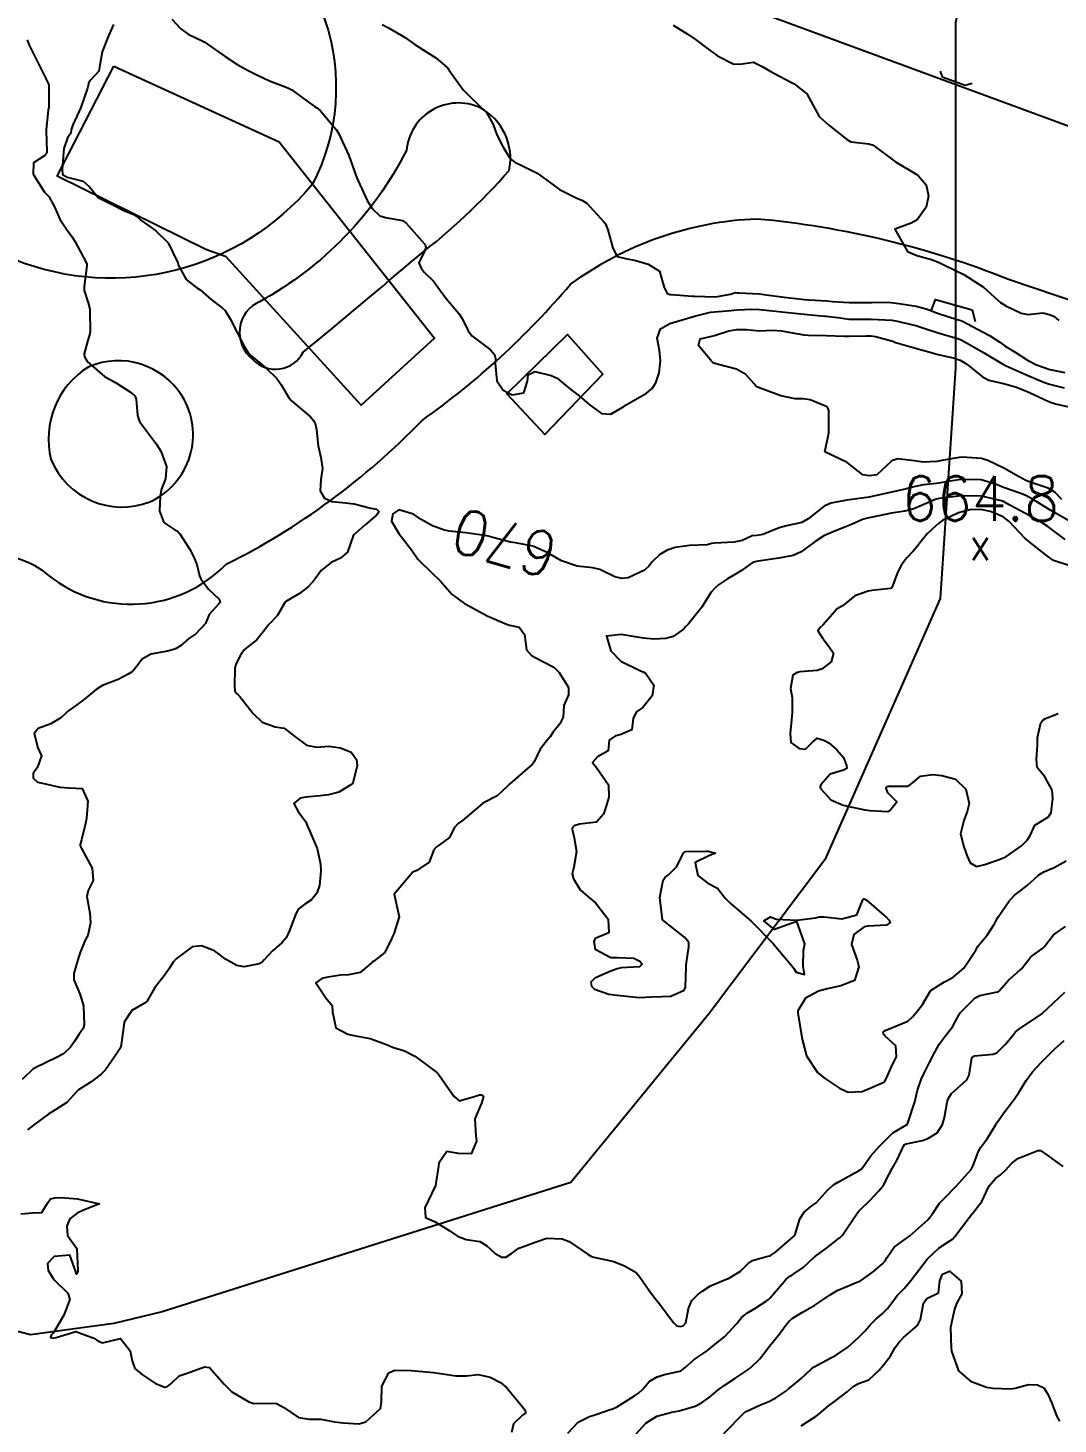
# Model space of a CAD drawing. Header units: metres. Extents: x 292545 to 299085, y 7450245 to 7463078.
# Drawn here: x 295427.6 to 295519.6, y 7462042.9 to 7462167.7 of the extents above; entities that cross this region are included whole.
import ezdxf
from ezdxf.enums import TextEntityAlignment as Align

# ---------------------------------------------------------------- set-up
doc = ezdxf.new("R2010")
doc.units = ezdxf.units.M
for name, color, linetype in [('Cotas', 45, 'Continuous'), ('Curvas de Nivel 1m', 11, 'Continuous'), ('Curvas de Nivel 5m', 15, 'Continuous'), ('Edificações', 30, 'Continuous'), ('Hidrografia', 140, 'Continuous'), ('Pontes e viadutos', 190, 'Continuous'), ('Pontos Cotados', 45, 'Continuous'), ('Vias Primárias', 230, 'Continuous')]:
    doc.layers.add(name, color=color, linetype=linetype)
doc.styles.add('Style-STANDARD', font='STANDARD.shx')

# ---------------------------------------------------------------- blocks, each defined once
blk = doc.blocks.new('ELVTXT_32')
at = {"layer": 'Pontos Cotados', "linetype": 'Continuous', "style": 'Style-STANDARD'}
for s, height, p in [('664.8', 4, (0, 4)), ('x', 3, (0, 0))]:
    blk.add_text(s, height=height, dxfattribs=at).set_placement(p, align=Align.MIDDLE_CENTER)

msp = doc.modelspace()

# ---------------------------------------------------------------- linework, layer by layer
at = {"layer": 'Curvas de Nivel 1m', "flags": 128}
for points, elevation in [([(295435.26, 7462168.04), (295434.79, 7462167.03), (295434.61, 7462166.58), (295434.23, 7462165.58), (295434.05, 7462164.58), (295433.93, 7462163.87), (295433.2, 7462163.05), (295433.01, 7462162.78), (295432.97, 7462162.59), (295432.93, 7462162.33), (295432.32, 7462160.6), (295431.6, 7462159.05), (295431.47, 7462158.62), (295431.45, 7462158.31), (295431.14, 7462157.9), (295430.82, 7462156.94), (295430.79, 7462156.62), (295430.65, 7462155.08), (295430.69, 7462154.62), (295431.1, 7462154.37), (295432.53, 7462154.03), (295433.09, 7462153.53), (295433.89, 7462152.58), (295435.07, 7462151.98), (295436.24, 7462151.38), (295437.06, 7462151.04), (295437.37, 7462150.86), (295437.69, 7462150.54), (295438.48, 7462149.96), (295439.04, 7462149.59), (295440.12, 7462148.51), (295441.01, 7462146.72), (295441.07, 7462146.5), (295441.73, 7462145.23), (295442.69, 7462144.48), (295442.98, 7462144.3), (295443.97, 7462143.46), (295444.97, 7462142.71), (295445.23, 7462142.45), (295445.67, 7462141.72), (295446.34, 7462140.44), (295446.92, 7462139.28), (295447.24, 7462138.75), (295447.56, 7462138.42), (295448.9, 7462137.3), (295449.84, 7462136.39), (295450.27, 7462135.79), (295450.87, 7462134.72), (295451.15, 7462134.38), (295452.85, 7462132.96), (295453.13, 7462132.64), (295453.27, 7462132.35), (295453.38, 7462131.81), (295453.54, 7462130.35), (295453.77, 7462129.31), (295453.91, 7462128.34), (295453.77, 7462127.35), (295453.72, 7462126.35), (295454.09, 7462125.68), (295454.75, 7462125.37), (295455.72, 7462125.29), (295456.75, 7462125.19), (295458.25, 7462124.79), (295458.75, 7462124.69), (295458.96, 7462124.5), (295458.84, 7462124.29), (295458.74, 7462124.15), (295457.73, 7462123.3), (295456.72, 7462122.41), (295456.67, 7462122.31), (295456.16, 7462120.85), (295455.54, 7462120.33), (295454.69, 7462119.92), (295453.81, 7462119.22), (295453.17, 7462118.36), (295452.95, 7462118.07), (295452.67, 7462117.79), (295451.87, 7462117.16), (295450.65, 7462116.44), (295450.6, 7462116.38), (295449.88, 7462115.15), (295449.14, 7462114.4), (295448.62, 7462113.74), (295448.03, 7462112.99), (295447.29, 7462112.42), (295446.91, 7462112.12), (295446.59, 7462111.63), (295446.18, 7462110.84), (295446.08, 7462110.44), (295446.07, 7462108.93), (295446.08, 7462108.44), (295446.3, 7462108.18), (295446.55, 7462107.94), (295447.72, 7462106.42), (295448.52, 7462105.64), (295449.68, 7462105.23), (295450.51, 7462105.12), (295451.44, 7462104.37), (295452.5, 7462103.59), (295453.42, 7462103.42), (295454.49, 7462103.51), (295455.54, 7462103.37), (295456.49, 7462102.96), (295456.97, 7462102.31), (295457.01, 7462101.77), (295456.65, 7462100.31), (295456.59, 7462100.17), (295456.46, 7462100.04), (295455.38, 7462099.39), (295454.45, 7462099.16), (295453.71, 7462099.08), (295452.44, 7462098.96), (295451.94, 7462098.86), (295451.35, 7462098.38), (295451.74, 7462097.68), (295452.42, 7462096.73), (295452.58, 7462096.36), (295452.73, 7462096.04), (295453.44, 7462094.35), (295453.75, 7462092.96), (295453.77, 7462092.35), (295453.64, 7462091.05), (295453.42, 7462090.35), (295452.93, 7462089.76), (295452.33, 7462089.39), (295451.75, 7462088.94), (295451.49, 7462088.37), (295451.01, 7462087.09), (295450.69, 7462086.38), (295450.29, 7462085.93), (295449.47, 7462085.21), (295448.72, 7462084.41), (295448.5, 7462084.18), (295448.27, 7462084.04), (295446.91, 7462083.78), (295446.26, 7462083.89), (295445.25, 7462084.45), (295444.72, 7462084.89), (295444.28, 7462085.21), (295443.1, 7462085.66), (295442.28, 7462085.58), (295440.84, 7462084.5), (295440.59, 7462084.19), (295440.26, 7462083.65), (295439.79, 7462082.97), (295439.41, 7462082.52), (295438.9, 7462081.86), (295438.22, 7462080.69), (295438.15, 7462080.61), (295438.01, 7462080.53), (295436.9, 7462079.86), (295436.21, 7462078.82), (295436.16, 7462078.55), (295435.94, 7462076.79), (295435.86, 7462076.55), (295435.34, 7462075.74), (295434.54, 7462074.57), (295434.15, 7462074.17), (295433.24, 7462073.49), (295432.13, 7462072.77), (295432.04, 7462072.7), (295431.94, 7462072.6), (295431.07, 7462071.66), (295430.11, 7462071.03), (295429.85, 7462070.88), (295429.47, 7462070.63), (295428.09, 7462069.63), (295427.55, 7462069.2)], 671), ([(295459.26, 7462168.04), (295459.81, 7462167.73), (295461.25, 7462166.91), (295462.16, 7462166.25), (295463.24, 7462165.55), (295464.05, 7462165.05), (295465.03, 7462164.21), (295465.12, 7462164.12), (295465.21, 7462163.97), (295466.5, 7462162.2), (295467.19, 7462161.52), (295468.58, 7462160.18), (295469.16, 7462159.1), (295469.49, 7462158.16), (295470.06, 7462157.08), (295470.64, 7462156.15), (295470.87, 7462155.89), (295471.12, 7462155.73), (295471.91, 7462155.34), (295473.11, 7462154.73), (295473.97, 7462154.11), (295475.09, 7462153.28), (295476.65, 7462152.51), (295477.08, 7462152.33), (295477.53, 7462152.07), (295479.06, 7462150.4), (295479.21, 7462150.2), (295479.28, 7462150.05), (295479.42, 7462149.68), (295479.86, 7462148.04), (295480.26, 7462147.28), (295481.01, 7462147.11), (295481.93, 7462146.94), (295483.01, 7462146.59), (295484.03, 7462145.99), (295484.45, 7462144.53), (295484.72, 7462143.98), (295484.98, 7462143.88), (295485.08, 7462143.88), (295486.98, 7462143.75), (295487.19, 7462143.74), (295488.98, 7462143.69), (295489.21, 7462143.7), (295490.38, 7462143.92), (295490.84, 7462144.06), (295490.98, 7462144.05), (295491.11, 7462144.04), (295492.98, 7462143.95), (295493.57, 7462143.87), (295494.98, 7462143.68), (295495.18, 7462143.66), (295496.98, 7462143.45), (295497.4, 7462143.41), (295498.98, 7462143.32), (295499.5, 7462143.28), (295500.97, 7462143.19), (295502.38, 7462143.19), (295502.97, 7462143.19), (295504.42, 7462143.2), (295504.97, 7462143.16), (295505.64, 7462143.06), (295506.96, 7462142.84), (295507.86, 7462142.6), (295508.96, 7462142.19), (295510.62, 7462141.67), (295510.95, 7462141.58), (295511.12, 7462141.5), (295512.94, 7462140.53), (295513.53, 7462140.24), (295514.44, 7462139.63), (295514.93, 7462139.28), (295515.8, 7462138.73), (295516.91, 7462138.03), (295517.73, 7462137.59), (295518.9, 7462137.18), (295520.25, 7462136.92)], 669), ([(295485.26, 7462167.98), (295486.5, 7462167.2), (295487.25, 7462166.7), (295488.22, 7462165.94), (295489.23, 7462165.22), (295490.61, 7462164.52), (295491.22, 7462164.5), (295492.43, 7462164.68), (295493.22, 7462164.29), (295493.93, 7462163.87), (295495.21, 7462163.19), (295496.08, 7462162.72), (295497.19, 7462161.83), (295498.3, 7462159.82), (295499.16, 7462159.02), (295500.74, 7462157.79), (295501.14, 7462157.55), (295502.74, 7462157.37), (295503.14, 7462157.23), (295505.12, 7462155.74), (295507.11, 7462154.55), (295507.85, 7462153.71), (295508.08, 7462152.7), (295507.87, 7462151.71), (295507.06, 7462150.57), (295506.53, 7462150.26), (295505.05, 7462149.74), (295506.2, 7462147.73), (295507.02, 7462147.37), (295508.33, 7462147.01), (295509.01, 7462146.75), (295510.78, 7462145.9), (295511, 7462145.79), (295511.24, 7462145.67), (295512.99, 7462144.56), (295514.01, 7462143.63), (295514.51, 7462143.17), (295514.97, 7462142.88), (295516.35, 7462142.21), (295516.96, 7462142.1), (295518.3, 7462142.25), (295518.96, 7462142.08), (295519.3, 7462141.92), (295519.73, 7462141.57)], 668), ([(295427.53, 7462166.66), (295427.71, 7462166.19), (295428.49, 7462164.65), (295429.2, 7462163.2), (295429.47, 7462162.64), (295429.47, 7462162.36), (295429.46, 7462160.64), (295429.42, 7462160.38), (295429.22, 7462158.64), (295429.23, 7462158.57), (295429.29, 7462156.64), (295429.27, 7462156.49), (295429.12, 7462156.32), (295428.11, 7462155.65), (295428.07, 7462154.65), (295429.09, 7462153.05), (295429.46, 7462152.64), (295429.97, 7462151.73), (295430.45, 7462150.63), (295431.04, 7462149.73), (295431.52, 7462149.09), (295431.82, 7462148.61), (295432.78, 7462146.82), (295432.87, 7462146.59), (295432.87, 7462146.46), (295432.62, 7462144.6), (295432.64, 7462144.26), (295432.97, 7462143.16), (295433.12, 7462142.59), (295433.14, 7462142.41), (295433.15, 7462140.59), (295433.13, 7462140.39), (295432.92, 7462139.68), (295432.64, 7462138.59), (295432.65, 7462138.33), (295432.91, 7462137.9), (295434.45, 7462136.57), (295434.88, 7462136.32), (295435.42, 7462136.02), (295436.87, 7462135.1), (295437.14, 7462134.83), (295437.26, 7462134.54), (295437.38, 7462133.07), (295437.56, 7462132.54), (295438.82, 7462130.88), (295439.09, 7462130.52), (295439.51, 7462129.81), (295439.99, 7462128.51), (295439.88, 7462127.41), (295439.54, 7462126.51), (295439.42, 7462125.86), (295439.37, 7462124.51), (295439.74, 7462123.52), (295440.73, 7462122.85), (295440.96, 7462122.73), (295441.18, 7462122.5), (295442.04, 7462121.15), (295442.4, 7462120.48), (295442.69, 7462119.75), (295442.94, 7462118.74), (295443.05, 7462118.47), (295443.74, 7462117.54), (295444.66, 7462116.68), (295444.78, 7462116.45), (295444.75, 7462116.35), (295444.65, 7462116.24), (295443.81, 7462115.29), (295443.47, 7462114.47), (295442.61, 7462113.54), (295441.97, 7462113.13), (295441.23, 7462112.49), (295440.85, 7462112.24), (295440.6, 7462112.14), (295440.08, 7462111.99), (295438.59, 7462111.73), (295437.82, 7462111.3), (295437.25, 7462110.54), (295436.94, 7462110.18), (295436.57, 7462109.94), (295435.67, 7462109.46), (295434.56, 7462109.04), (295434.22, 7462108.91), (295433.7, 7462108.58), (295432.54, 7462107.61), (295431.96, 7462107.19), (295431.15, 7462106.61), (295430.83, 7462106.32), (295430.53, 7462106.03), (295429.64, 7462105.51), (295428.52, 7462105.09), (295428.16, 7462104.65), (295428.49, 7462103.35), (295428.82, 7462102.64), (295428.47, 7462101.62), (295428.06, 7462101.06), (295428.08, 7462100.65), (295428.46, 7462100.28), (295428.91, 7462100.19), (295430.45, 7462099.83), (295431.29, 7462099.77), (295432.45, 7462099.72), (295432.94, 7462098.59), (295432.85, 7462097.03), (295432.75, 7462096.59), (295432.4, 7462095.12), (295432.28, 7462094.72), (295432.27, 7462094.6), (295432.39, 7462094.37), (295433.35, 7462092.59), (295433.43, 7462091.51), (295432.97, 7462090.59), (295432.87, 7462090.06), (295433.12, 7462088.59), (295433.19, 7462087.71), (295432.95, 7462086.59), (295432.73, 7462086.15), (295432.28, 7462085.06), (295432.16, 7462084.71), (295432.13, 7462084.6), (295431.69, 7462083.17), (295431.71, 7462082.61), (295432.23, 7462081.35), (295432.48, 7462080.6), (295432.56, 7462080.25), (295432.63, 7462078.6), (295432.53, 7462078.27), (295432.19, 7462077.75), (295431.72, 7462077.06), (295431.42, 7462076.61), (295430.77, 7462076.01), (295430.16, 7462075.67), (295428.24, 7462074.74), (295428.15, 7462074.7), (295428.12, 7462074.68), (295428.08, 7462074.65), (295427.09, 7462073.71)], 672), ([(295519.99, 7462125.56), (295519.4, 7462126.2), (295518.77, 7462126.58), (295517.33, 7462127.04), (295516.78, 7462127.26), (295516.1, 7462127.61), (295514.79, 7462128.36), (295513.38, 7462129.06), (295512.81, 7462129.23), (295511.12, 7462129.36), (295510.81, 7462129.33), (295509.42, 7462129.07), (295508.8, 7462128.96), (295507.6, 7462128.91), (295506.8, 7462129.02), (295505.34, 7462129.2), (295504.8, 7462129.01), (295503.45, 7462127.76), (295502.79, 7462127.68), (295502.21, 7462127.78), (295500.8, 7462128.87), (295498.81, 7462129.81), (295499.16, 7462131.48), (295499.17, 7462131.81), (295499.15, 7462133.52), (295499.04, 7462133.81), (295498.86, 7462133.92), (295497.51, 7462134.47), (295496.87, 7462134.56), (295496.16, 7462134.56), (295494.87, 7462134.82), (295493.35, 7462135.41), (295492.88, 7462135.58), (295492.68, 7462135.68), (295492.48, 7462135.89), (295491.74, 7462136.75), (295490.9, 7462137.22), (295489.18, 7462137.65), (295488.9, 7462137.74), (295488.79, 7462137.82), (295488.68, 7462137.93), (295487.53, 7462139.34), (295487.66, 7462139.94), (295488.71, 7462140.16), (295488.94, 7462140.22), (295490.22, 7462140.63), (295490.94, 7462140.77), (295491.8, 7462140.75), (295492.94, 7462140.63), (295494.12, 7462140.69), (295494.94, 7462140.63), (295496.41, 7462140.37), (295496.94, 7462140.29), (295497.36, 7462140.26), (295498.94, 7462140.23), (295500.56, 7462140.17), (295500.94, 7462140.16), (295502.51, 7462140.2), (295502.94, 7462140.2), (295503.33, 7462140.15), (295504.77, 7462139.74), (295504.93, 7462139.68), (295505.03, 7462139.64), (295506.92, 7462139.08), (295507.78, 7462138.85), (295508.92, 7462138.53), (295510.38, 7462138.2), (295510.91, 7462138.02), (295511.51, 7462137.66), (295512.89, 7462136.53), (295513.47, 7462136.22), (295514.89, 7462135.89), (295515.92, 7462135.61), (295516.88, 7462135.22), (295517.54, 7462134.93), (295518.87, 7462134.3), (295519.41, 7462134.11), (295520.87, 7462133.79)], 671), ([(295520.28, 7462122), (295518.74, 7462123.14), (295518.04, 7462123.59), (295516.75, 7462124.3), (295515.29, 7462125.09), (295514.76, 7462125.38), (295514.59, 7462125.45), (295513.7, 7462125.64), (295512.94, 7462125.82), (295512.76, 7462125.86), (295512.54, 7462125.88), (295510.76, 7462125.85), (295509.21, 7462125.69), (295508.76, 7462125.58), (295507.45, 7462125.02), (295506.75, 7462124.72), (295505.97, 7462124.51), (295504.75, 7462124.34), (295502.92, 7462123.95), (295502.74, 7462123.91), (295502.63, 7462123.88), (295502.17, 7462123.78), (295501.18, 7462123.34), (295500.73, 7462123.16), (295499.76, 7462122.76), (295498.72, 7462122.31), (295497.95, 7462121.82), (295496.7, 7462120.89), (295495.98, 7462120.57), (295494.7, 7462120.33), (295492.86, 7462120.05), (295492.69, 7462120.02), (295492.59, 7462119.99), (295492.31, 7462119.89), (295491.37, 7462119.22), (295490.68, 7462118.8), (295490.12, 7462118.48), (295489.3, 7462117.92), (295488.97, 7462117.63), (295488.66, 7462117.29), (295488.13, 7462116.46), (295487.81, 7462115.94), (295486.63, 7462114.45), (295486.39, 7462114.2), (295486.18, 7462113.96), (295485.27, 7462113.32), (295484.61, 7462113.13), (295483.54, 7462113.07), (295482.61, 7462113.17), (295481.87, 7462113.27), (295480.62, 7462113.49), (295479.31, 7462113.34), (295479.69, 7462112.04), (295480.59, 7462111.12), (295482.35, 7462110.23), (295482.58, 7462110.15), (295482.82, 7462110.01), (295483.52, 7462108.95), (295483.39, 7462108), (295482.54, 7462106.98), (295481.98, 7462106.57), (295481.68, 7462106.02), (295481.55, 7462104.98), (295480.51, 7462104.52), (295480.11, 7462104.43), (295479.54, 7462104.04), (295479.45, 7462103.08), (295478.49, 7462102.55), (295478.05, 7462102.06), (295478.47, 7462101.51), (295479.48, 7462100.04), (295479.52, 7462098.96), (295479.23, 7462098.04), (295479.03, 7462097.44), (295478.42, 7462096.71), (295476.88, 7462096.54), (295476.42, 7462096.39), (295476.25, 7462096.24), (295476.22, 7462096.08), (295476.4, 7462095.31), (295476.61, 7462094.08), (295476.37, 7462092.68), (295476.25, 7462092.2), (295476.24, 7462092.08), (295476.36, 7462091.65), (295476.94, 7462090.66), (295477.64, 7462090.06), (295478.33, 7462089.51), (295479.46, 7462088.04), (295479.51, 7462086.83), (295478.3, 7462086.32), (295478.17, 7462086.05), (295478.28, 7462085.36), (295479.68, 7462084.62), (295480.27, 7462084.61), (295481.75, 7462084.54), (295482.27, 7462084.29), (295482.49, 7462084.01), (295482.26, 7462083.79), (295480.61, 7462083.68), (295480.26, 7462083.61), (295479.55, 7462083.33), (295478.25, 7462082.75), (295477.91, 7462082.4), (295477.97, 7462082.06), (295478.24, 7462081.77), (295479.52, 7462081.32), (295480.24, 7462081.25), (295481.08, 7462081.17), (295482.23, 7462081.05), (295483.33, 7462081.09), (295484.23, 7462081.12), (295485.05, 7462081.16), (295486.24, 7462081.7), (295486.34, 7462081.86), (295486.36, 7462081.96), (295486.43, 7462083.79), (295486.43, 7462083.96), (295486.67, 7462085.57), (295486.67, 7462085.96), (295486.3, 7462086.4), (295484.31, 7462087.98), (295484.05, 7462089.98), (295484.36, 7462091.53), (295484.54, 7462091.8), (295484.8, 7462091.98), (295485.59, 7462092.75), (295486.18, 7462093.96), (295486.28, 7462094.06), (295486.38, 7462094.09), (295488.21, 7462094.12), (295488.39, 7462094.11), (295489.05, 7462093.93), (295488.38, 7462093.67), (295487.21, 7462093.12), (295487.46, 7462091.95), (295488.36, 7462091.26), (295489.23, 7462090.81), (295489.91, 7462089.92), (295490.34, 7462089.46), (295492.19, 7462087.89), (295492.31, 7462087.78), (295494.18, 7462085.87), (295494.29, 7462085.74), (295495.89, 7462083.85), (295496.03, 7462083.62), (295496.26, 7462083.3), (295496.99, 7462083.1), (295496.87, 7462083.83), (295496.89, 7462085.23), (295497.01, 7462085.83), (295496.31, 7462087.84), (295494.31, 7462087.12), (295493.36, 7462087.88), (295493.95, 7462088.24), (295494.32, 7462088.11), (295494.5, 7462088.05), (295496.31, 7462087.94), (295497.97, 7462088.17), (295498.32, 7462088.25), (295498.74, 7462088.24), (295500.32, 7462088.07), (295501.68, 7462088.42), (295502.21, 7462089.77), (295502.26, 7462089.85), (295502.33, 7462089.86), (295502.5, 7462089.77), (295504.32, 7462088.18), (295504.54, 7462087.97), (295504.64, 7462087.75), (295504.31, 7462087.5), (295502.66, 7462087.42), (295502.31, 7462087.36), (295501.41, 7462086.67), (295501.19, 7462085.78), (295501.69, 7462084.36), (295501.84, 7462083.77), (295501.46, 7462082.57), (295500.25, 7462082.08), (295499.02, 7462081.81), (295498.24, 7462081.59), (295497.08, 7462080.99), (295496.4, 7462079.84), (295496.39, 7462079.67), (295496.7, 7462077.83), (295496.82, 7462077.2), (295497.16, 7462075.83), (295498.15, 7462074.33), (295498.78, 7462073.81), (295500.13, 7462072.94), (295500.9, 7462072.56), (295502.13, 7462072.62), (295502.92, 7462072.97), (295504.14, 7462073.5), (295504.29, 7462073.75), (295504.85, 7462075.06), (295505.2, 7462075.73), (295505.15, 7462076.7), (295504.19, 7462077.58), (295504.06, 7462077.75), (295504.02, 7462077.93), (295504.2, 7462078.1), (295505.37, 7462078.57), (295506.21, 7462078.91), (295506.64, 7462079.3), (295507, 7462079.71), (295507.54, 7462080.4), (295508.24, 7462081.62), (295508.28, 7462081.67), (295508.31, 7462081.7), (295509.51, 7462082.43), (295510.25, 7462082.83), (295511.23, 7462083.67), (295511.65, 7462084.28), (295512.29, 7462085.27), (295512.42, 7462085.51), (295512.52, 7462085.65), (295513.32, 7462086.62), (295513.98, 7462087.63), (295514.09, 7462087.86), (295514.32, 7462088.28), (295515.24, 7462089.62), (295515.76, 7462090.19), (295516.35, 7462090.64), (295516.9, 7462091.05), (295517.48, 7462091.59), (295517.94, 7462092.01), (295518.37, 7462092.27), (295519.29, 7462092.65), (295520.38, 7462093.25)], 669), ([(295520.69, 7462119.63), (295519.24, 7462120.11), (295518.7, 7462120.49), (295517.31, 7462121.59), (295516.72, 7462122.09), (295515.29, 7462123.61), (295514.75, 7462124.01), (295513.6, 7462124.48), (295512.75, 7462124.66), (295511.76, 7462124.65), (295510.75, 7462124.38), (295509.32, 7462123.69), (295508.99, 7462123.45), (295508.74, 7462123.22), (295507.95, 7462122.49), (295507.33, 7462121.71), (295507.07, 7462121.36), (295506.71, 7462120.95), (295506.1, 7462120.33), (295505.67, 7462119.73), (295505.32, 7462119.1), (295504.82, 7462117.74), (295504.76, 7462117.65), (295504.67, 7462117.61), (295503, 7462117.43), (295502.67, 7462117.38), (295501.5, 7462116.94), (295500.65, 7462116.27), (295500.38, 7462116.06), (295499.9, 7462115.8), (295498.63, 7462114.32), (295498.36, 7462114.08), (295498.19, 7462113.82), (295498.62, 7462113.13), (295499.18, 7462112.38), (295499.57, 7462111.81), (295499.36, 7462111.04), (295498.58, 7462110.43), (295498.13, 7462110.27), (295496.58, 7462110.14), (295496.34, 7462110.08), (295495.96, 7462109.85), (295495.75, 7462108.66), (295495.9, 7462107.85), (295495.89, 7462106.49), (295495.82, 7462105.85), (295495.72, 7462104.64), (295495.78, 7462103.85), (295496.5, 7462103.31), (295497.08, 7462103.25), (295497.68, 7462103.83), (295498.12, 7462104.22), (295498.51, 7462104.11), (295498.72, 7462104.03), (295499.16, 7462103.81), (295499.89, 7462103.19), (295500.49, 7462102.48), (295500.75, 7462101.79), (295500.76, 7462101.51), (295500.48, 7462101.37), (295499.28, 7462101), (295498.46, 7462100.05), (295498.38, 7462099.9), (295498.38, 7462099.82), (295498.45, 7462099.7), (295499.35, 7462098.72), (295500.44, 7462098.22), (295502.37, 7462097.83), (295502.43, 7462097.83), (295502.82, 7462097.77), (295504.43, 7462097.67), (295504.63, 7462097.75), (295505.24, 7462098.54), (295504.45, 7462099.34), (295504.28, 7462099.75), (295504.33, 7462099.88), (295504.46, 7462099.94), (295506.24, 7462099.94), (295506.46, 7462100.09), (295507.35, 7462100.83), (295508.47, 7462100.97), (295509.26, 7462100.9), (295510.47, 7462100.57), (295511.4, 7462099.66), (295511.7, 7462098.39), (295511.54, 7462097.66), (295511.22, 7462096.86), (295510.92, 7462095.67), (295511.23, 7462094.51), (295511.52, 7462093.66), (295511.8, 7462093.08), (295512.37, 7462092.75), (295513.1, 7462092.92), (295514.38, 7462093.36), (295514.97, 7462093.62), (295516.39, 7462094.59), (295516.9, 7462095.1), (295517.17, 7462095.59), (295517.58, 7462096.43), (295518.42, 7462096.96), (295518.8, 7462097.2), (295519.04, 7462097.57), (295519.19, 7462098.83), (295519.13, 7462099.57), (295518.47, 7462100.76), (295517.77, 7462101.59), (295517.73, 7462102.35), (295517.8, 7462103.59), (295517.82, 7462104.28), (295518.1, 7462105.58), (295518.28, 7462105.82), (295518.53, 7462105.99), (295519.67, 7462106.44)], 668), ([(295475.84, 7462042.08), (295476.77, 7462043.08), (295477.79, 7462043.56), (295478.16, 7462043.68), (295479.21, 7462044.05), (295479.63, 7462044.2), (295479.79, 7462044.24), (295480.18, 7462044.42), (295481.81, 7462045.43), (295482.15, 7462045.66), (295482.53, 7462046), (295483.12, 7462046.7), (295483.83, 7462047.13), (295484.48, 7462047.34), (295485.84, 7462047.64), (295486.06, 7462047.74), (295486.33, 7462047.96), (295487.13, 7462048.67), (295487.86, 7462049.16), (295488.32, 7462049.47), (295488.87, 7462049.93), (295489.43, 7462050.36), (295489.87, 7462050.73), (295490.93, 7462051.9), (295491.36, 7462052.42), (295491.9, 7462052.84), (295492.55, 7462053.23), (295493.58, 7462053.87), (295493.77, 7462054.02), (295493.92, 7462054.18), (295495.34, 7462055.85), (295495.67, 7462056.12), (295495.94, 7462056.28), (295496.88, 7462056.9), (295497.85, 7462057.82), (295497.91, 7462057.88), (295497.96, 7462057.92), (295499.07, 7462058.71), (295499.98, 7462059.42), (295500.19, 7462059.59), (295500.38, 7462059.79), (295501.15, 7462060.94), (295501.73, 7462061.77), (295501.85, 7462061.93), (295502.01, 7462062.1), (295502.85, 7462062.93), (295503.62, 7462063.75), (295503.82, 7462063.97), (295504.04, 7462064.26), (295504.55, 7462065.24), (295504.81, 7462065.74), (295505.27, 7462066.53), (295505.83, 7462067.73), (295505.93, 7462067.88), (295506.08, 7462067.94), (295507.53, 7462068.26), (295508.08, 7462068.47), (295508.85, 7462068.94), (295509.33, 7462069.69), (295509.49, 7462070.31), (295509.75, 7462071.68), (295509.84, 7462071.97), (295510.13, 7462072.45), (295511.49, 7462073.66), (295511.71, 7462074.09), (295511.94, 7462075.65), (295512.17, 7462075.83), (295513.84, 7462075.97), (295514.18, 7462076.1), (295514.95, 7462076.86), (295515.57, 7462077.62), (295515.84, 7462077.97), (295516.2, 7462078.24), (295518.21, 7462079.58), (295519.23, 7462080.57), (295520.24, 7462081.52)], 671), ([(295481.95, 7462042.01), (295482.81, 7462042.97), (295483.79, 7462043.61), (295485.15, 7462043.97), (295485.79, 7462044.09), (295487.23, 7462044.51), (295487.8, 7462044.79), (295488.47, 7462045.27), (295489.25, 7462045.93), (295489.56, 7462046.18), (295489.82, 7462046.35), (295490.76, 7462046.98), (295491.84, 7462047.7), (295491.96, 7462047.77), (295492.13, 7462047.89), (295493.01, 7462048.72), (295493.86, 7462049.87), (295494.76, 7462050.97), (295495.4, 7462051.85), (295495.63, 7462052.11), (295495.89, 7462052.33), (295496.82, 7462052.91), (295497.91, 7462053.54), (295498.08, 7462053.65), (295498.35, 7462053.82), (295499.28, 7462054.45), (295499.92, 7462054.83), (295501.77, 7462055.61), (295501.93, 7462055.68), (295501.99, 7462055.71), (295502.09, 7462055.77), (295503.17, 7462056.53), (295503.95, 7462057.21), (295504.19, 7462057.5), (295504.34, 7462057.75), (295505, 7462058.7), (295505.98, 7462059.43), (295506.16, 7462059.55), (295506.4, 7462059.72), (295508, 7462061.15), (295508.25, 7462061.44), (295508.43, 7462061.7), (295509.06, 7462062.65), (295510.03, 7462063.63), (295510.05, 7462063.66), (295510.07, 7462063.68), (295510.54, 7462064.17), (295511.87, 7462065.65), (295512.06, 7462066.01), (295512.5, 7462067.21), (295512.76, 7462067.64), (295513.31, 7462068.41), (295514.06, 7462069.63), (295514.08, 7462069.66), (295514.1, 7462069.7), (295514.9, 7462070.84), (295515.49, 7462071.62), (295515.76, 7462071.98), (295516.13, 7462072.54), (295516.8, 7462073.6), (295517.36, 7462074.39), (295518.17, 7462075.25), (295518.33, 7462075.41), (295518.48, 7462075.58), (295519.34, 7462076.41), (295520.19, 7462077.19)], 672), ([(295489.77, 7462042.05), (295491.6, 7462043.89), (295491.79, 7462044.03), (295493.07, 7462044.61), (295493.8, 7462044.92), (295494.44, 7462045.23), (295495.32, 7462045.85), (295495.59, 7462046.07), (295495.82, 7462046.25), (295496.7, 7462046.97), (295497.62, 7462047.82), (295497.84, 7462048), (295499.01, 7462048.65), (295499.86, 7462049.08), (295500.87, 7462049.78), (295501.87, 7462050.69), (295502.4, 7462051.24), (295502.86, 7462051.76), (295503.37, 7462052.28), (295503.9, 7462052.71), (295504.42, 7462053.23), (295504.78, 7462053.74), (295505.27, 7462054.38), (295505.93, 7462055.06), (295506.49, 7462055.72), (295507.95, 7462057.64), (295507.98, 7462057.67), (295508.01, 7462057.7), (295509.01, 7462058.65), (295509.98, 7462059.29), (295510.21, 7462059.44), (295510.42, 7462059.68), (295511.74, 7462061.4), (295511.94, 7462061.65), (295511.97, 7462061.69), (295512, 7462061.73), (295512.85, 7462062.81), (295513.21, 7462063.64), (295513.48, 7462064.2), (295514.05, 7462064.85), (295514.5, 7462065.17), (295514.97, 7462065.62), (295515.49, 7462066.18), (295516.06, 7462066.64), (295517.84, 7462067.36), (295518.07, 7462067.37), (295518.76, 7462066.88), (295520.06, 7462065.94)], 673), ([(295426.97, 7462061.68), (295428, 7462061.78), (295428.83, 7462061.81), (295429.34, 7462062.64), (295429.63, 7462063.02), (295430.02, 7462063.13), (295430.55, 7462063.15), (295432.02, 7462063.02), (295434.01, 7462062.58), (295432.58, 7462062.02), (295432, 7462061.74), (295431.35, 7462061.25), (295431.09, 7462060.61), (295431.13, 7462059.76), (295431.96, 7462058.6), (295432.05, 7462056.6), (295432.05, 7462056.49), (295431.94, 7462056.31), (295431.84, 7462056.6), (295431.35, 7462058), (295429.96, 7462057.88), (295429.34, 7462057.25), (295429.4, 7462056.64), (295429.93, 7462055.83), (295431.17, 7462054.61), (295431.34, 7462054.04), (295430.81, 7462052.62), (295429.88, 7462051.06), (295429.67, 7462050.84), (295429.61, 7462050.63), (295429.87, 7462050.57), (295430.14, 7462050.63), (295431.87, 7462051.16), (295433.5, 7462050.58), (295433.86, 7462050.34), (295434.26, 7462050.17), (295435.86, 7462050.56), (295436.74, 7462049.44), (295436.91, 7462048.54), (295437.16, 7462047.86), (295437.83, 7462047.29), (295439.01, 7462046.52), (295439.82, 7462046.21), (295440.07, 7462046.25), (295440.37, 7462046.5), (295441.12, 7462047.21), (295441.83, 7462047.46), (295443.37, 7462048), (295443.84, 7462047.94), (295445.13, 7462046.45), (295445.81, 7462045.78), (295447.35, 7462044.87), (295447.8, 7462044.73), (295449.44, 7462044.75), (295449.8, 7462044.74), (295450.46, 7462044.38), (295451.78, 7462043.49), (295452.77, 7462043.34), (295453.78, 7462043.32), (295455, 7462043.11), (295455.78, 7462043.02), (295457.16, 7462042.92), (295457.78, 7462043.09), (295459.11, 7462044.28), (295459.19, 7462044.89), (295459.21, 7462046.28), (295459.84, 7462047.49), (295460.37, 7462047.73), (295461.84, 7462047.68), (295463.18, 7462047.57), (295463.84, 7462047.52), (295464.66, 7462047.38), (295465.83, 7462047.2), (295466.8, 7462047.21), (295467.83, 7462047.33), (295468.9, 7462047.09), (295469.82, 7462046.61), (295470.39, 7462046.14), (295471.8, 7462044.43), (295472.02, 7462044.13), (295472.05, 7462043.87), (295471.79, 7462043.69), (295471, 7462042.92), (295470.8, 7462042.14)], 671), ([(295496.69, 7462042.74), (295497.79, 7462043.44), (295498.02, 7462043.59), (295498.3, 7462043.81), (295499.12, 7462044.49), (295499.8, 7462044.99), (295500.81, 7462045.79), (295501.34, 7462046.26), (295501.82, 7462046.52), (295502.73, 7462046.86), (295503.7, 7462047.75), (295503.76, 7462047.83), (295503.84, 7462047.92), (295504.65, 7462048.95), (295505.08, 7462049.74), (295505.41, 7462050.2), (295505.87, 7462050.67), (295507.08, 7462051.71), (295507.36, 7462052.24), (295507.61, 7462053.7), (295507.92, 7462054.11), (295508.97, 7462054.64), (295509.07, 7462055.69), (295509.31, 7462056.31), (295509.94, 7462056.58), (295510.98, 7462055.67), (295511.04, 7462054.55), (295510.58, 7462053.67), (295510.4, 7462053.18), (295510.06, 7462051.68), (295510.04, 7462051.52), (295510.1, 7462049.68), (295510.12, 7462049.42), (295510.74, 7462047.67), (295511.83, 7462046.73), (295513.25, 7462046.21), (295513.82, 7462046.1), (295515.39, 7462046.04), (295515.82, 7462046.12), (295517, 7462046.42), (295517.82, 7462046.39), (295518.37, 7462046.13), (295518.74, 7462045.58), (295519.06, 7462044.82), (295519.53, 7462043.56), (295519.79, 7462043.16)], 674)]:
    msp.add_lwpolyline(points, dxfattribs=dict(at, elevation=elevation))
at = {"layer": 'Curvas de Nivel 5m', "elevation": 670, "flags": 128}
for points in [[(295440.46, 7462168.51), (295441.25, 7462167.65), (295441.93, 7462167.17), (295443.24, 7462166.53), (295443.36, 7462166.47), (295445.23, 7462165.16), (295446.37, 7462164.44), (295447.22, 7462163.95), (295448.17, 7462163.46), (295449.2, 7462162.99), (295450.82, 7462162.38), (295451.19, 7462162.19), (295452.23, 7462161.41), (295453.18, 7462160.74), (295453.41, 7462160.59), (295453.7, 7462160.35), (295455.15, 7462158.66), (295455.34, 7462158.33), (295455.54, 7462157.92), (295456.28, 7462156.32), (295456.94, 7462154.47), (295457, 7462154.31), (295457.1, 7462154.06), (295457.91, 7462152.3), (295458.35, 7462151.57), (295459.06, 7462150.93), (295459.55, 7462150.78), (295461.06, 7462150.52), (295461.41, 7462150.26), (295463.03, 7462148.42), (295463.11, 7462148.31), (295463.14, 7462148.24), (295463.17, 7462148.1), (295463.03, 7462147.78), (295462.54, 7462146.72), (295462.74, 7462146.24), (295463, 7462145.9), (295463.85, 7462145.09), (295464.47, 7462144.22), (295464.97, 7462143.53), (295466.11, 7462142.2), (295466.44, 7462141.69), (295466.94, 7462140.64), (295467.27, 7462140.19), (295468.92, 7462138.94), (295469.29, 7462138.54), (295469.39, 7462138.16), (295469.34, 7462137.73), (295469.5, 7462136.16), (295470.06, 7462135.33), (295470.87, 7462134.93), (295471.91, 7462135.09), (295472.25, 7462136.13), (295472.3, 7462136.71), (295472.9, 7462137.01), (295474.34, 7462136.66), (295474.89, 7462136.41), (295475.28, 7462136.09), (295476.15, 7462135.36), (295476.87, 7462134.84), (295477.74, 7462134.06), (295478.85, 7462133.26), (295479.69, 7462133.2), (295480.86, 7462133.88), (295480.94, 7462133.95), (295481.05, 7462134.03), (295482.87, 7462135.06), (295483.38, 7462135.5), (295483.71, 7462135.99), (295483.99, 7462136.89), (295484.12, 7462137.99), (295484.03, 7462138.88), (295483.84, 7462139.99), (295484.11, 7462140.82), (295484.95, 7462141.3), (295486.87, 7462141.87), (295486.95, 7462141.89), (295487, 7462141.9), (295487.16, 7462141.95), (295488.59, 7462142.3), (295488.96, 7462142.34), (295490.41, 7462142.47), (295490.96, 7462142.52), (295492.28, 7462142.58), (295492.96, 7462142.55), (295494.44, 7462142.39), (295494.96, 7462142.33), (295496.65, 7462142.15), (295496.96, 7462142.12), (295498.81, 7462141.96), (295498.95, 7462141.95), (295500.19, 7462141.8), (295500.95, 7462141.7), (295501.04, 7462141.7), (295502.95, 7462141.7), (295504.8, 7462141.59), (295504.95, 7462141.56), (295505.16, 7462141.53), (295506.95, 7462141.13), (295508.01, 7462140.77), (295508.94, 7462140.47), (295510.65, 7462139.96), (295510.93, 7462139.86), (295511.32, 7462139.67), (295512.92, 7462138.73), (295514.76, 7462137.62), (295514.85, 7462137.57), (295514.9, 7462137.55), (295515, 7462137.52), (295516.89, 7462136.68), (295518.44, 7462136.03), (295518.89, 7462135.88), (295519.12, 7462135.81), (295520.19, 7462135.56)], [(295520.74, 7462123.6), (295519.49, 7462124.31), (295518.75, 7462124.74), (295517.35, 7462125.59), (295516.77, 7462125.91), (295516.24, 7462126.13), (295514.77, 7462126.65), (295514.07, 7462126.92), (295512.78, 7462127.32), (295511.09, 7462127.36), (295510.78, 7462127.33), (295510.38, 7462127.27), (295508.78, 7462127), (295507.63, 7462126.86), (295506.77, 7462126.7), (295505.99, 7462126.5), (295504.77, 7462126.21), (295502.76, 7462125.77), (295501.01, 7462125.54), (295500.76, 7462125.5), (295499.33, 7462125.23), (295498.75, 7462124.97), (295497.31, 7462123.83), (295496.74, 7462123.5), (295495.38, 7462123.21), (295494.73, 7462123.02), (295493.26, 7462122.42), (295492.72, 7462122.33), (295492.31, 7462122.31), (295491.41, 7462121.9), (295490.84, 7462121.78), (295490.71, 7462121.76), (295488.96, 7462121.67), (295488.71, 7462121.62), (295488.29, 7462121.52), (295486.72, 7462121.46), (295485.42, 7462121.26), (295484.71, 7462121.02), (295484.05, 7462120.64), (295483.39, 7462119.99), (295483.07, 7462119.61), (295482.69, 7462119.24), (295481.22, 7462118.57), (295480.68, 7462118.5), (295480.05, 7462118.66), (295478.69, 7462119.31), (295478.07, 7462119.44), (295476.69, 7462119.6), (295475.27, 7462120.09), (295474.7, 7462120.4), (295473.99, 7462120.82), (295472.71, 7462121.4), (295471.18, 7462121.68), (295470.72, 7462121.76), (295469.15, 7462122.17), (295468.72, 7462122.27), (295468.6, 7462122.3), (295466.73, 7462122.57), (295465.25, 7462122.73), (295464.73, 7462122.84), (295463.76, 7462123.2), (295462.74, 7462123.77), (295462.04, 7462124.25), (295460.75, 7462124.63), (295460.22, 7462124.27), (295460.1, 7462123.64), (295460.73, 7462122.52), (295460.95, 7462122.26), (295461.88, 7462121.07), (295462.45, 7462120.24), (295462.69, 7462119.99), (295464.5, 7462118.22), (295464.67, 7462118.01), (295465.51, 7462117.06), (295466.65, 7462116.24), (295466.74, 7462116.19), (295468.64, 7462115.16), (295470.35, 7462114.43), (295470.63, 7462114.34), (295470.77, 7462114.3), (295471.5, 7462114.14), (295471.98, 7462113.49), (295472.14, 7462112.13), (295472.6, 7462111.61), (295473.61, 7462111.09), (295474.58, 7462110.56), (295475.08, 7462110.09), (295475.91, 7462108.74), (295475.89, 7462108.09), (295475.5, 7462107.13), (295475.42, 7462106.09), (295475.12, 7462105.5), (295474.51, 7462104.74), (295474.26, 7462104.35), (295474.06, 7462104.1), (295473.36, 7462103.24), (295472.83, 7462102.12), (295472.69, 7462101.9), (295472.48, 7462101.73), (295470.65, 7462100.15), (295470.56, 7462100.05), (295470.46, 7462099.94), (295469.52, 7462099.08), (295468.44, 7462098.49), (295468.23, 7462098.38), (295467.97, 7462098.18), (295466.42, 7462096.87), (295466.03, 7462096.59), (295465.69, 7462096.21), (295465.27, 7462095.34), (295464.39, 7462094.68), (295464.1, 7462094.51), (295463.87, 7462094.23), (295463.46, 7462093.14), (295462.36, 7462092.39), (295461.98, 7462092.25), (295460.34, 7462090.27), (295460.76, 7462088.26), (295460.3, 7462086.72), (295460.14, 7462086.43), (295460.08, 7462086.27), (295459.48, 7462085.07), (295458.51, 7462084.29), (295458.37, 7462084.2), (295458.27, 7462084.1), (295457.28, 7462083.28), (295456.25, 7462083.07), (295455.54, 7462083.04), (295454.25, 7462082.83), (295453.87, 7462082.72), (295453.32, 7462082.35), (295454.23, 7462081), (295454.8, 7462080.33), (295454.82, 7462079.74), (295455.1, 7462078.33), (295456.19, 7462077.75), (295456.88, 7462077.62), (295458.19, 7462077.37), (295459.63, 7462076.83), (295460.18, 7462076.61), (295461.25, 7462076.26), (295462.17, 7462075.8), (295463.07, 7462075.14), (295464.15, 7462074.32), (295464.25, 7462074.22), (295464.56, 7462073.8), (295465.66, 7462072.2), (295466.12, 7462071.8), (295467.51, 7462072.18), (295467.96, 7462072.34), (295468.13, 7462072.32), (295468.32, 7462072.17), (295468.12, 7462071.58), (295467.53, 7462070.19), (295467.62, 7462068.66), (295467.69, 7462068.18), (295467.21, 7462067.05), (295466.07, 7462067.09), (295465.02, 7462067.26), (295464.33, 7462066.22), (295464.3, 7462065.96), (295464.03, 7462064.22), (295463.07, 7462062.23), (295463.13, 7462061.37), (295463.99, 7462060.99), (295465.23, 7462060.21), (295465.98, 7462059.69), (295466.76, 7462059.41), (295467.97, 7462059.21), (295468.62, 7462058.82), (295469.34, 7462058.16), (295469.96, 7462057.83), (295470.3, 7462057.81), (295470.81, 7462058.14), (295471.48, 7462058.63), (295471.97, 7462058.79), (295472.92, 7462059.17), (295473.98, 7462059.52), (295475.35, 7462059.47), (295475.97, 7462059.21), (295477.65, 7462058.06), (295477.96, 7462057.87), (295478.18, 7462057.83), (295479.95, 7462057.43), (295480.92, 7462057.05), (295481.94, 7462056.46), (295482.32, 7462056.01), (295483.18, 7462054.74), (295483.74, 7462053.99), (295483.91, 7462053.79), (295485.3, 7462051.97), (295485.59, 7462051.67), (295485.88, 7462051.61), (295486.15, 7462051.69), (295486.39, 7462051.95), (295486.62, 7462053.24), (295486.92, 7462053.95), (295487.43, 7462054.44), (295487.92, 7462054.82), (295488.6, 7462055.26), (295489.93, 7462055.82), (295490.19, 7462055.92), (295491.28, 7462056.56), (295491.95, 7462057.25), (295492.33, 7462057.52), (295493.59, 7462057.87), (295493.9, 7462057.93), (295493.96, 7462057.96), (295494.39, 7462058.28), (295495.98, 7462059.63), (295496.09, 7462059.73), (295496.16, 7462059.84), (295496.58, 7462061.25), (295496.95, 7462061.83), (295497.53, 7462062.31), (295498.02, 7462062.69), (295498.58, 7462063.26), (295499.05, 7462063.81), (295499.57, 7462064.28), (295500.04, 7462064.56), (295501.83, 7462065.55), (295502.05, 7462065.69), (295502.1, 7462065.72), (295502.13, 7462065.77), (295502.93, 7462066.89), (295503.7, 7462067.75), (295503.89, 7462067.94), (295504.08, 7462068.14), (295504.89, 7462068.94), (295506.1, 7462069.65), (295506.15, 7462069.68), (295506.2, 7462069.73), (295506.26, 7462069.88), (295506.84, 7462071.71), (295507.09, 7462072.76), (295507.41, 7462073.71), (295507.65, 7462074.2), (295508.17, 7462075.21), (295508.33, 7462075.54), (295508.4, 7462075.7), (295509.01, 7462076.87), (295509.64, 7462077.69), (295509.88, 7462078), (295510.2, 7462078.42), (295510.65, 7462079.24), (295510.89, 7462079.67), (295512.24, 7462081.01), (295512.67, 7462081.21), (295514.24, 7462081.54), (295514.31, 7462081.56), (295514.38, 7462081.63), (295515.26, 7462082.62), (295516.26, 7462083.5), (295516.37, 7462083.61), (295517.21, 7462084.66), (295518.29, 7462085.45), (295518.36, 7462085.51), (295518.42, 7462085.58), (295519.23, 7462086.64), (295520.31, 7462087.38)]]:
    msp.add_lwpolyline(points, dxfattribs=at)
at = {"layer": 'Edificações'}
for points in [[(295435.28, 7462164.32), (295450.06, 7462157.53), (295463.93, 7462139.98), (295457.38, 7462134.01), (295445.32, 7462147.25), (295443.49, 7462147.91), (295430.21, 7462154.48)], [(295475.81, 7462140.33), (295470.4, 7462135.02), (295473.79, 7462131.37), (295478.98, 7462136.76)]]:
    msp.add_lwpolyline(points, close=True, dxfattribs=at)
at = {"layer": 'Hidrografia', "elevation": 682.88}
msp.add_lwpolyline([(295522.18, 7462208.74), (295517.37, 7462196.38), (295510.49, 7462168.22), (295510.49, 7462137.31), (295509.11, 7462116.7), (295498.8, 7462093.35), (295488.48, 7462079.61), (295476.1, 7462064.5), (295439.6, 7462052.94), (295435.27, 7462051.9), (295427.83, 7462050.86), (295419.18, 7462053.11), (295411.91, 7462050.86), (295406.9, 7462047.58), (295404.99, 7462043.43), (295404.82, 7462038.25), (295403.26, 7462033.07), (295401.88, 7462027.19), (295401.01, 7462022.53), (295399.8, 7462017.17), (295397.03, 7462013.19), (295394.02, 7462004.34)], dxfattribs=at)
at = {"layer": 'Pontes e viadutos'}
for points in [[(295509.12, 7462163.86), (295509.28, 7462163.36), (295511.34, 7462162.62), (295511.97, 7462162.79)], [(295508.3, 7462142.4), (295508.71, 7462143.45), (295511.98, 7462142.53), (295512.25, 7462141.48)]]:
    msp.add_lwpolyline(points, dxfattribs=at)
at = {"layer": 'Vias Primárias'}
for points, elevation in [([(295202.25, 7462384.07), (295215.89, 7462369.28), (295231.7, 7462352.97), (295252.53, 7462335.53), (295281.68, 7462310.7), (295323.32, 7462269.08, 0.032873), (295361.52, 7462235.61, 0.055163), (295401.65, 7462211.36), (295457.69, 7462182.15), (295544.9, 7462149.99)], 699.68), ([(295196.54, 7462378.31), (295228.97, 7462345.61), (295263.32, 7462316.32), (295296.76, 7462284.67), (295329.22, 7462252.01, 0.039308), (295352.47, 7462232.04, 0.026327), (295378.43, 7462215.08, 0.003722), (295411.61, 7462196.15, 0.018564), (295444.33, 7462179.37, -0.426432), (295453.03, 7462153.77, -0.324514), (295426.39, 7462147.01), (295365.83, 7462179.44, -0.059925), (295312.11, 7462217.11, -0.024009), (295290.75, 7462238.21, 0.02395), (295262.17, 7462266.44, -0.001055), (295216.82, 7462307.32, 0.209686), (295185.68, 7462317.71, -0.022134), (295156.77, 7462316.36, 0.012535), (295062.21, 7462313.74, -17.774583)], 699.68), ([(295306.82, 7462046.8), (295308.81, 7462057.02, -0.32934), (295318.27, 7462065.72), (295344.84, 7462072.11), (295369.4, 7462079.92, 0.049824), (295392.54, 7462093.57, 0.039769), (295411.99, 7462110.95, 0.054651), (295418.41, 7462117.68, -0.43331), (295429.42, 7462118.79, 0.384862), (295445.31, 7462119.77, 0.085465), (295462.79, 7462132.61, 0.062581), (295476.09, 7462144.81, -0.15044), (295492.74, 7462150.67, -0.072891), (295515.21, 7462145.26), (295544.9, 7462135.21), (295555.54, 7462132.1, -0.407323), (295561.81, 7462120.97, -0.075742), (295558.79, 7462114.07), (295505.81, 7462012.41), (295481.77, 7461970.02)], 685.2)]:
    msp.add_lwpolyline(points, format="xyb", dxfattribs=dict(at, elevation=elevation))
for points in [[(295470.6, 7462154.99, 0.335078), (295467.99, 7462160.6, 0.51613), (295461.42, 7462156.77, -0.15095), (295448.34, 7462143.28, 0.574835), (295447.7, 7462138.08, 0.519219), (295452.19, 7462138.73, 0.005044), (295462.46, 7462147.33, 0.048248)], [(295438.5, 7462125.36, 0.452517), (295441.38, 7462134.81, 0.370472), (295433.03, 7462137.43, 0.325599), (295429.66, 7462129.16, 0.410568)]]:
    msp.add_lwpolyline(points, format="xyb", close=True, dxfattribs=at)

# ---------------------------------------------------------------- block references
at = {"layer": 'Pontos Cotados', "linetype": 'Continuous'}
msp.add_blockref('ELVTXT_32', (295512.71, 7462121.65, 664.84), dxfattribs=at)

# ---------------------------------------------------------------- texts
at = {"layer": 'Cotas', "style": 'Style-STANDARD'}
msp.add_text('670', height=4, rotation=163.8854, dxfattribs=at).set_placement((295470.21, 7462121.67, 670), align=Align.MIDDLE_CENTER)

doc.saveas('drawing.dxf')
